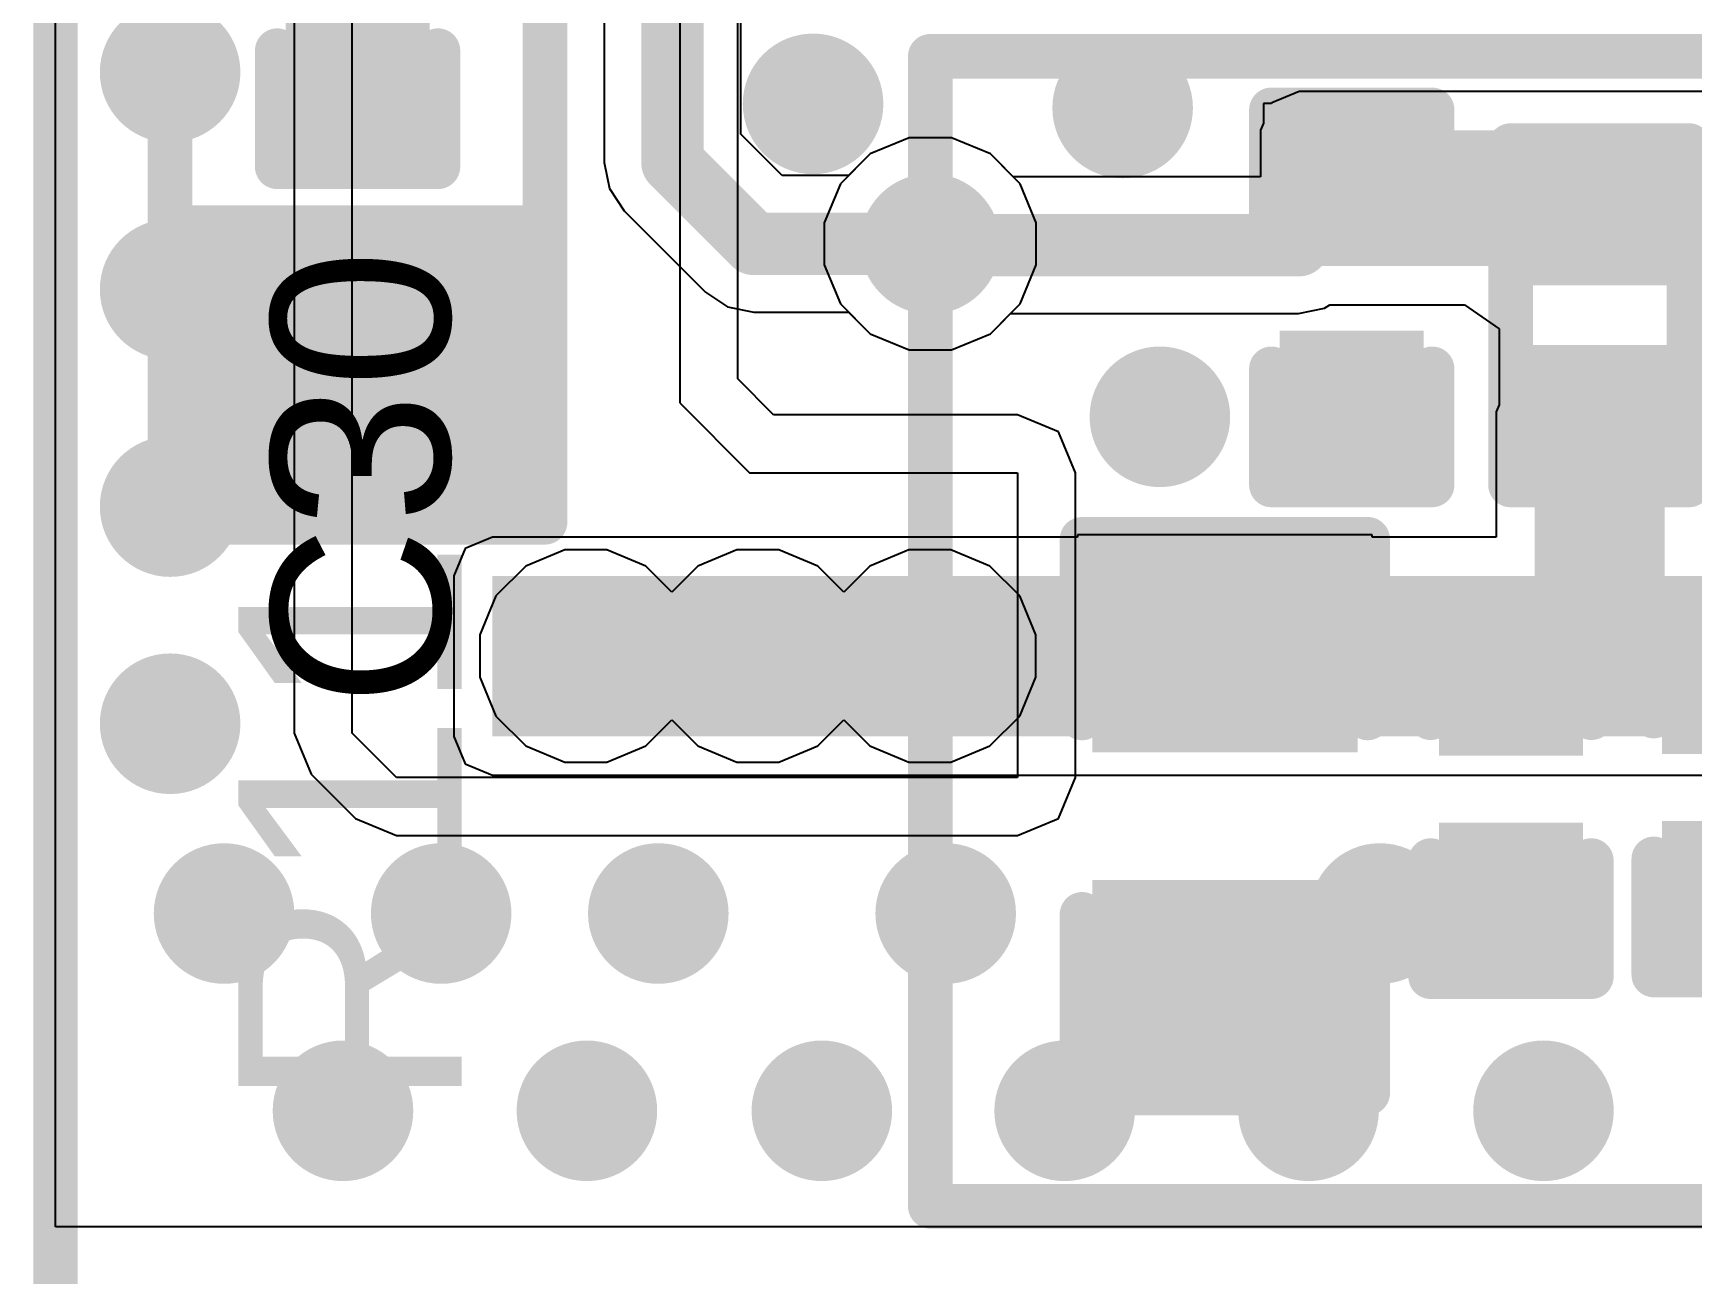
# Model space of a CAD drawing. Header units: millimetres. Extents: x -0.24 to 4.31, y -0.01 to 3.37.
# Drawn here: x -0.0025 to 0.1833, y 0.1957 to 0.3347 of the extents above; entities that cross this region are included whole.
import ezdxf

# ---------------------------------------------------------------- set-up
doc = ezdxf.new("R2010")
doc.units = ezdxf.units.MM
doc.header["$MEASUREMENT"] = 0
for name, color, linetype in [('BottomLayer', 5, 'Continuous'), ('BottomOverlay', 54, 'Continuous'), ('BottomPaste', 16, 'Continuous'), ('BottomSolder', 6, 'Continuous'), ('Mechanical2', 216, 'Continuous'), ('MidLayer1', 16, 'Continuous'), ('MidLayer2', 76, 'Continuous'), ('TopLayer', 1, 'Continuous'), ('TopOverlay', 2, 'Continuous'), ('TopPaste', 8, 'Continuous'), ('TopSolder', 216, 'Continuous'), ('ViaHoleLayer', 16, 'Continuous')]:
    doc.layers.add(name, color=color, linetype=linetype)
doc.styles.add('Arial', font='arial.ttf', dxfattribs={"height": 0.2})

# ---------------------------------------------------------------- blocks, each defined once
blk = doc.blocks.new('CAP_0201_B_4')
at = {"layer": 'BottomLayer'}
for points in [[(-0.0177165, 0.0059055), (-0.0059055, 0.0059055), (-0.0059055, -0.0059055), (-0.0177165, -0.0059055)], [(0.0059055, 0.0059055), (0.0177165, 0.0059055), (0.0177165, -0.0059055), (0.0059055, -0.0059055)]]:
    blk.add_hatch(color=5, dxfattribs=at).paths.add_polyline_path(points)
at = {"layer": 'BottomPaste'}
for points in [[(-0.0177165, 0.0059055), (-0.0059055, 0.0059055), (-0.0059055, -0.0059055), (-0.0177165, -0.0059055)], [(0.0059055, 0.0059055), (0.0177165, 0.0059055), (0.0177165, -0.0059055), (0.0059055, -0.0059055)]]:
    blk.add_hatch(color=16, dxfattribs=at).paths.add_polyline_path(points)
at = {"layer": 'BottomSolder'}
for points in [[(-0.0198819, 0.0080709), (-0.0037401, 0.0080709), (-0.0037401, -0.0080709), (-0.0198819, -0.0080709)], [(0.0037401, 0.0080709), (0.0198819, 0.0080709), (0.0198819, -0.0080709), (0.0037401, -0.0080709)]]:
    blk.add_hatch(color=6, dxfattribs=at).paths.add_polyline_path(points)
at = {"layer": 'BottomOverlay', "const_width": 0.005}
for points in [[(-0.021, 0.009), (-0.008, 0.009)], [(-0.021, 0.009), (-0.021, -0.009)], [(0.008, 0.009), (0.021, 0.009)], [(0.021, 0.009), (0.021, -0.009)], [(-0.021, -0.009), (-0.008, -0.009)], [(0.008, -0.009), (0.021, -0.009)]]:
    blk.add_lwpolyline(points, dxfattribs=at)
at = {"layer": 'BottomOverlay', "const_width": 0.0025}
for points in [[(-0.02225, 0.009, 1), (-0.01975, 0.009, 1)], [(-0.02225, 0.009, 1), (-0.01975, 0.009, 1)], [(-0.00925, 0.009, 1), (-0.00675, 0.009, 1)], [(0.00675, 0.009, 1), (0.00925, 0.009, 1)], [(0.01975, 0.009, 1), (0.02225, 0.009, 1)], [(0.01975, 0.009, 1), (0.02225, 0.009, 1)], [(-0.02225, -0.009, 1), (-0.01975, -0.009, 1)], [(-0.02225, -0.009, 1), (-0.01975, -0.009, 1)], [(-0.00925, -0.009, 1), (-0.00675, -0.009, 1)], [(0.00675, -0.009, 1), (0.00925, -0.009, 1)], [(0.01975, -0.009, 1), (0.02225, -0.009, 1)], [(0.01975, -0.009, 1), (0.02225, -0.009, 1)]]:
    blk.add_lwpolyline(points, format="xyb", close=True, dxfattribs=at)
blk = doc.blocks.new('CAP_0201_B_36')
at = {"layer": 'BottomLayer'}
for points in [[(-0.0177165, 0.0059055), (-0.0059055, 0.0059055), (-0.0059055, -0.0059055), (-0.0177165, -0.0059055)], [(0.0059055, 0.0059055), (0.0177165, 0.0059055), (0.0177165, -0.0059055), (0.0059055, -0.0059055)]]:
    blk.add_hatch(color=5, dxfattribs=at).paths.add_polyline_path(points)
at = {"layer": 'BottomPaste'}
for points in [[(-0.0177165, 0.0059055), (-0.0059055, 0.0059055), (-0.0059055, -0.0059055), (-0.0177165, -0.0059055)], [(0.0059055, 0.0059055), (0.0177165, 0.0059055), (0.0177165, -0.0059055), (0.0059055, -0.0059055)]]:
    blk.add_hatch(color=16, dxfattribs=at).paths.add_polyline_path(points)
at = {"layer": 'BottomSolder'}
for points in [[(-0.0198819, 0.0080709), (-0.0037401, 0.0080709), (-0.0037401, -0.0080709), (-0.0198819, -0.0080709)], [(0.0037401, 0.0080709), (0.0198819, 0.0080709), (0.0198819, -0.0080709), (0.0037401, -0.0080709)]]:
    blk.add_hatch(color=6, dxfattribs=at).paths.add_polyline_path(points)
at = {"layer": 'BottomOverlay', "const_width": 0.005}
for points in [[(-0.021, 0.009), (-0.008, 0.009)], [(-0.021, 0.009), (-0.021, -0.009)], [(0.008, 0.009), (0.021, 0.009)], [(0.021, 0.009), (0.021, -0.009)], [(-0.021, -0.009), (-0.008, -0.009)], [(0.008, -0.009), (0.021, -0.009)]]:
    blk.add_lwpolyline(points, dxfattribs=at)
at = {"layer": 'BottomOverlay', "const_width": 0.0025}
for points in [[(-0.02225, 0.009, 1), (-0.01975, 0.009, 1)], [(-0.02225, 0.009, 1), (-0.01975, 0.009, 1)], [(-0.00925, 0.009, 1), (-0.00675, 0.009, 1)], [(0.00675, 0.009, 1), (0.00925, 0.009, 1)], [(0.01975, 0.009, 1), (0.02225, 0.009, 1)], [(0.01975, 0.009, 1), (0.02225, 0.009, 1)], [(-0.02225, -0.009, 1), (-0.01975, -0.009, 1)], [(-0.02225, -0.009, 1), (-0.01975, -0.009, 1)], [(-0.00925, -0.009, 1), (-0.00675, -0.009, 1)], [(0.00675, -0.009, 1), (0.00925, -0.009, 1)], [(0.01975, -0.009, 1), (0.02225, -0.009, 1)], [(0.01975, -0.009, 1), (0.02225, -0.009, 1)]]:
    blk.add_lwpolyline(points, format="xyb", close=True, dxfattribs=at)
blk = doc.blocks.new('CAP_0201_B_38')
at = {"layer": 'BottomLayer'}
for points in [[(-0.0177165, 0.0059055), (-0.0059055, 0.0059055), (-0.0059055, -0.0059055), (-0.0177165, -0.0059055)], [(0.0059055, 0.0059055), (0.0177165, 0.0059055), (0.0177165, -0.0059055), (0.0059055, -0.0059055)]]:
    blk.add_hatch(color=5, dxfattribs=at).paths.add_polyline_path(points)
at = {"layer": 'BottomPaste'}
for points in [[(-0.0177165, 0.0059055), (-0.0059055, 0.0059055), (-0.0059055, -0.0059055), (-0.0177165, -0.0059055)], [(0.0059055, 0.0059055), (0.0177165, 0.0059055), (0.0177165, -0.0059055), (0.0059055, -0.0059055)]]:
    blk.add_hatch(color=16, dxfattribs=at).paths.add_polyline_path(points)
at = {"layer": 'BottomSolder'}
for points in [[(-0.0198819, 0.0080709), (-0.0037401, 0.0080709), (-0.0037401, -0.0080709), (-0.0198819, -0.0080709)], [(0.0037401, 0.0080709), (0.0198819, 0.0080709), (0.0198819, -0.0080709), (0.0037401, -0.0080709)]]:
    blk.add_hatch(color=6, dxfattribs=at).paths.add_polyline_path(points)
at = {"layer": 'BottomOverlay', "const_width": 0.005}
for points in [[(-0.021, 0.009), (-0.008, 0.009)], [(-0.021, 0.009), (-0.021, -0.009)], [(0.008, 0.009), (0.021, 0.009)], [(0.021, 0.009), (0.021, -0.009)], [(-0.021, -0.009), (-0.008, -0.009)], [(0.008, -0.009), (0.021, -0.009)]]:
    blk.add_lwpolyline(points, dxfattribs=at)
at = {"layer": 'BottomOverlay', "const_width": 0.0025}
for points in [[(-0.02225, 0.009, 1), (-0.01975, 0.009, 1)], [(-0.02225, 0.009, 1), (-0.01975, 0.009, 1)], [(-0.00925, 0.009, 1), (-0.00675, 0.009, 1)], [(0.00675, 0.009, 1), (0.00925, 0.009, 1)], [(0.01975, 0.009, 1), (0.02225, 0.009, 1)], [(0.01975, 0.009, 1), (0.02225, 0.009, 1)], [(-0.02225, -0.009, 1), (-0.01975, -0.009, 1)], [(-0.02225, -0.009, 1), (-0.01975, -0.009, 1)], [(-0.00925, -0.009, 1), (-0.00675, -0.009, 1)], [(0.00675, -0.009, 1), (0.00925, -0.009, 1)], [(0.01975, -0.009, 1), (0.02225, -0.009, 1)], [(0.01975, -0.009, 1), (0.02225, -0.009, 1)]]:
    blk.add_lwpolyline(points, format="xyb", close=True, dxfattribs=at)
blk = doc.blocks.new('R___0603_49')
at = {"layer": 'TopLayer'}
for points in [[(-0.0175, 0.0175), (-0.0175, -0.0175), (-0.0425, -0.0175), (-0.0425, 0.0175)], [(0.0425, 0.0175), (0.0425, -0.0175), (0.0175, -0.0175), (0.0175, 0.0175)]]:
    blk.add_hatch(color=1, dxfattribs=at).paths.add_polyline_path(points)
at = {"layer": 'TopPaste'}
for points in [[(-0.0175, 0.0175), (-0.0175, -0.0175), (-0.0425, -0.0175), (-0.0425, 0.0175)], [(0.0425, 0.0175), (0.0425, -0.0175), (0.0175, -0.0175), (0.0175, 0.0175)]]:
    blk.add_hatch(color=8, dxfattribs=at).paths.add_polyline_path(points)
at = {"layer": 'TopSolder'}
for points in [[(-0.0135, 0.0215), (-0.0135, -0.0215), (-0.0465, -0.0215), (-0.0465, 0.0215)], [(0.0465, 0.0215), (0.0465, -0.0215), (0.0135, -0.0215), (0.0135, 0.0215)]]:
    blk.add_hatch(color=216, dxfattribs=at).paths.add_polyline_path(points)
at = {"layer": 'TopOverlay', "const_width": 0.005}
for points in [[(-0.049, 0.021), (0.049, 0.021)], [(-0.049, 0.021), (-0.049, -0.021)], [(0.049, 0.021), (0.049, -0.021)], [(-0.049, -0.021), (0.049, -0.021)]]:
    blk.add_lwpolyline(points, dxfattribs=at)
at = {"layer": 'TopOverlay', "const_width": 0.0025}
for points in [[(-0.05025, 0.021, 1), (-0.04775, 0.021, 1)], [(-0.05025, 0.021, 1), (-0.04775, 0.021, 1)], [(0.04775, 0.021, 1), (0.05025, 0.021, 1)], [(0.04775, 0.021, 1), (0.05025, 0.021, 1)], [(-0.05025, -0.021, 1), (-0.04775, -0.021, 1)], [(-0.05025, -0.021, 1), (-0.04775, -0.021, 1)], [(0.04775, -0.021, 1), (0.05025, -0.021, 1)], [(0.04775, -0.021, 1), (0.05025, -0.021, 1)]]:
    blk.add_lwpolyline(points, format="xyb", close=True, dxfattribs=at)
blk = doc.blocks.new('R___0201_B_53')
at = {"layer": 'BottomLayer'}
for points in [[(-0.01614165, 0.00728345), (-0.00551175, 0.00728345), (-0.00551175, -0.00728345), (-0.01614165, -0.00728345)], [(0.00551185, 0.00728345), (0.01614175, 0.00728345), (0.01614175, -0.00728345), (0.00551185, -0.00728345)]]:
    blk.add_hatch(color=5, dxfattribs=at).paths.add_polyline_path(points)
at = {"layer": 'BottomPaste'}
for points in [[(-0.01614165, 0.00728345), (-0.00551175, 0.00728345), (-0.00551175, -0.00728345), (-0.01614165, -0.00728345)], [(0.00551185, 0.00728345), (0.01614175, 0.00728345), (0.01614175, -0.00728345), (0.00551185, -0.00728345)]]:
    blk.add_hatch(color=16, dxfattribs=at).paths.add_polyline_path(points)
at = {"layer": 'BottomSolder'}
for points in [[(-0.01830705, 0.00944885), (-0.00334635, 0.00944885), (-0.00334635, -0.00944885), (-0.01830705, -0.00944885)], [(0.00334645, 0.00944885), (0.01830715, 0.00944885), (0.01830715, -0.00944885), (0.00334645, -0.00944885)]]:
    blk.add_hatch(color=6, dxfattribs=at).paths.add_polyline_path(points)
at = {"layer": 'BottomOverlay', "const_width": 0.005}
for points in [[(-0.019, -0.01), (-0.019, 0.01)], [(0.019, 0.01), (-0.019, 0.01)], [(0.019, -0.01), (0.019, 0.01)], [(0.019, -0.01), (-0.019, -0.01)]]:
    blk.add_lwpolyline(points, dxfattribs=at)
at = {"layer": 'BottomOverlay', "const_width": 0.0025}
for points in [[(-0.02025, 0.01, 1), (-0.01775, 0.01, 1)], [(-0.02025, 0.01, 1), (-0.01775, 0.01, 1)], [(0.01775, 0.01, 1), (0.02025, 0.01, 1)], [(0.01775, 0.01, 1), (0.02025, 0.01, 1)], [(-0.02025, -0.01, 1), (-0.01775, -0.01, 1)], [(-0.02025, -0.01, 1), (-0.01775, -0.01, 1)], [(0.01775, -0.01, 1), (0.02025, -0.01, 1)], [(0.01775, -0.01, 1), (0.02025, -0.01, 1)]]:
    blk.add_lwpolyline(points, format="xyb", close=True, dxfattribs=at)
blk = doc.blocks.new('CAP_0201_B_71')
at = {"layer": 'BottomLayer'}
for points in [[(-0.0177165, 0.0059055), (-0.0059055, 0.0059055), (-0.0059055, -0.0059055), (-0.0177165, -0.0059055)], [(0.0059055, 0.0059055), (0.0177165, 0.0059055), (0.0177165, -0.0059055), (0.0059055, -0.0059055)]]:
    blk.add_hatch(color=5, dxfattribs=at).paths.add_polyline_path(points)
at = {"layer": 'BottomPaste'}
for points in [[(-0.0177165, 0.0059055), (-0.0059055, 0.0059055), (-0.0059055, -0.0059055), (-0.0177165, -0.0059055)], [(0.0059055, 0.0059055), (0.0177165, 0.0059055), (0.0177165, -0.0059055), (0.0059055, -0.0059055)]]:
    blk.add_hatch(color=16, dxfattribs=at).paths.add_polyline_path(points)
at = {"layer": 'BottomSolder'}
for points in [[(-0.0198819, 0.0080709), (-0.0037401, 0.0080709), (-0.0037401, -0.0080709), (-0.0198819, -0.0080709)], [(0.0037401, 0.0080709), (0.0198819, 0.0080709), (0.0198819, -0.0080709), (0.0037401, -0.0080709)]]:
    blk.add_hatch(color=6, dxfattribs=at).paths.add_polyline_path(points)
at = {"layer": 'BottomOverlay', "const_width": 0.005}
for points in [[(-0.021, 0.009), (-0.008, 0.009)], [(-0.021, 0.009), (-0.021, -0.009)], [(0.008, 0.009), (0.021, 0.009)], [(0.021, 0.009), (0.021, -0.009)], [(-0.021, -0.009), (-0.008, -0.009)], [(0.008, -0.009), (0.021, -0.009)]]:
    blk.add_lwpolyline(points, dxfattribs=at)
at = {"layer": 'BottomOverlay', "const_width": 0.0025}
for points in [[(-0.02225, 0.009, 1), (-0.01975, 0.009, 1)], [(-0.02225, 0.009, 1), (-0.01975, 0.009, 1)], [(-0.00925, 0.009, 1), (-0.00675, 0.009, 1)], [(0.00675, 0.009, 1), (0.00925, 0.009, 1)], [(0.01975, 0.009, 1), (0.02225, 0.009, 1)], [(0.01975, 0.009, 1), (0.02225, 0.009, 1)], [(-0.02225, -0.009, 1), (-0.01975, -0.009, 1)], [(-0.02225, -0.009, 1), (-0.01975, -0.009, 1)], [(-0.00925, -0.009, 1), (-0.00675, -0.009, 1)], [(0.00675, -0.009, 1), (0.00925, -0.009, 1)], [(0.01975, -0.009, 1), (0.02225, -0.009, 1)], [(0.01975, -0.009, 1), (0.02225, -0.009, 1)]]:
    blk.add_lwpolyline(points, format="xyb", close=True, dxfattribs=at)
blk = doc.blocks.new('C___0402_B_72')
at = {"layer": 'BottomLayer'}
for points in [[(-0.009500000000000001, 0.0125), (-0.009499999999999998, -0.0125), (-0.0275, -0.0125), (-0.0275, 0.0125)], [(0.0275, 0.0125), (0.0275, -0.0125), (0.009500000000000001, -0.0125), (0.009499999999999998, 0.0125)]]:
    blk.add_hatch(color=5, dxfattribs=at).paths.add_polyline_path(points)
at = {"layer": 'BottomPaste'}
for points in [[(-0.009500000000000001, 0.0125), (-0.009499999999999998, -0.0125), (-0.0275, -0.0125), (-0.0275, 0.0125)], [(0.0275, 0.0125), (0.0275, -0.0125), (0.009500000000000001, -0.0125), (0.009499999999999998, 0.0125)]]:
    blk.add_hatch(color=16, dxfattribs=at).paths.add_polyline_path(points)
at = {"layer": 'BottomSolder'}
for points in [[(-0.007137800000000001, 0.0148622), (-0.007137799999999999, -0.0148622), (-0.0298622, -0.0148622), (-0.0298622, 0.0148622)], [(0.0298622, 0.0148622), (0.0298622, -0.0148622), (0.007137800000000001, -0.0148622), (0.007137799999999999, 0.0148622)]]:
    blk.add_hatch(color=6, dxfattribs=at).paths.add_polyline_path(points)
at = {"layer": 'BottomOverlay', "const_width": 0.005}
for points in [[(-0.031, 0.016), (-0.031, -0.016)], [(-0.031, 0.016), (-0.011, 0.016)], [(0.011, 0.016), (0.031, 0.016)], [(0.031, 0.016), (0.031, -0.016)], [(-0.031, -0.016), (-0.011, -0.016)], [(0.011, -0.016), (0.031, -0.016)]]:
    blk.add_lwpolyline(points, dxfattribs=at)
at = {"layer": 'BottomOverlay', "const_width": 0.0025}
for points in [[(-0.03225, 0.016, 1), (-0.02975, 0.016, 1)], [(-0.03225, 0.016, 1), (-0.02975, 0.016, 1)], [(-0.01225, 0.016, 1), (-0.00975, 0.016, 1)], [(0.00975, 0.016, 1), (0.01225, 0.016, 1)], [(0.02975, 0.016, 1), (0.03225, 0.016, 1)], [(0.02975, 0.016, 1), (0.03225, 0.016, 1)], [(-0.03225, -0.016, 1), (-0.02975, -0.016, 1)], [(-0.03225, -0.016, 1), (-0.02975, -0.016, 1)], [(-0.01225, -0.016, 1), (-0.00975, -0.016, 1)], [(0.00975, -0.016, 1), (0.01225, -0.016, 1)], [(0.02975, -0.016, 1), (0.03225, -0.016, 1)], [(0.02975, -0.016, 1), (0.03225, -0.016, 1)]]:
    blk.add_lwpolyline(points, format="xyb", close=True, dxfattribs=at)

msp = doc.modelspace()

# ---------------------------------------------------------------- hatches: boundary and pattern name
at = {"layer": 'BottomLayer'}
h = msp.add_hatch(color=5, dxfattribs=at)
edge = h.paths.add_edge_path()
edge.add_arc((0.0128419, 0.3303119), 0.007874, 0, 360)
h = msp.add_hatch(color=5, dxfattribs=at)
edge = h.paths.add_edge_path()
edge.add_arc((0.0848688, 0.3267692), 0.007874, 0, 360)
h = msp.add_hatch(color=5, dxfattribs=at)
edge = h.paths.add_edge_path()
edge.add_arc((0.1195456, 0.3263164), 0.007874, 0, 360)
for points in [[(0.1393081, 0.3086062), (0.1846131, 0.3086062), (0.1846131, 0.323811), (0.1393081, 0.323811)], [(0.1657165, 0.270929), (0.1802835, 0.270929), (0.1802835, 0.2922676), (0.1657165, 0.2922676)], [(0.0489498, 0.255929), (0.2170946, 0.255929), (0.2170946, 0.2739054), (0.0489498, 0.2739054)]]:
    msp.add_hatch(color=5, dxfattribs=at).paths.add_polyline_path(points)
h = msp.add_hatch(color=5, dxfattribs=at)
edge = h.paths.add_edge_path()
edge.add_arc((0.098, 0.3110945), 0.007874, 0, 360)
h = msp.add_hatch(color=5, dxfattribs=at)
edge = h.paths.add_edge_path()
edge.add_arc((0.0128419, 0.3059902), 0.007874, 0, 360)
h = msp.add_hatch(color=5, dxfattribs=at)
edge = h.paths.add_edge_path()
edge.add_arc((0.1237175, 0.291721), 0.007874, 0, 360)
h = msp.add_hatch(color=5, dxfattribs=at)
edge = h.paths.add_edge_path()
edge.add_arc((0.0128419, 0.2816685), 0.007874, 0, 360)
h = msp.add_hatch(color=5, dxfattribs=at)
edge = h.paths.add_edge_path()
edge.add_arc((0.059408, 0.2649356), 0.007874, 0, 360)
h = msp.add_hatch(color=5, dxfattribs=at)
edge = h.paths.add_edge_path()
edge.add_arc((0.0786809, 0.2649356), 0.007874, 0, 360)
h = msp.add_hatch(color=5, dxfattribs=at)
edge = h.paths.add_edge_path()
edge.add_arc((0.0979538, 0.2649356), 0.007874, 0, 360)
h = msp.add_hatch(color=5, dxfattribs=at)
edge = h.paths.add_edge_path()
edge.add_arc((0.0128419, 0.2573468), 0.007874, 0, 360)
h = msp.add_hatch(color=5, dxfattribs=at)
edge = h.paths.add_edge_path()
edge.add_arc((0.0188847, 0.2360945), 0.007874, 0, 360)
h = msp.add_hatch(color=5, dxfattribs=at)
edge = h.paths.add_edge_path()
edge.add_arc((0.0432064, 0.2360945), 0.007874, 0, 360)
h = msp.add_hatch(color=5, dxfattribs=at)
edge = h.paths.add_edge_path()
edge.add_arc((0.0675281, 0.2360945), 0.007874, 0, 360)
h = msp.add_hatch(color=5, dxfattribs=at)
edge = h.paths.add_edge_path()
edge.add_arc((0.0997262, 0.2360945), 0.007874, 0, 360)
h = msp.add_hatch(color=5, dxfattribs=at)
edge = h.paths.add_edge_path()
edge.add_arc((0.1483696, 0.2360945), 0.007874, 0, 360)
h = msp.add_hatch(color=5, dxfattribs=at)
edge = h.paths.add_edge_path()
edge.add_arc((0.0322064, 0.214), 0.007874, 0, 360)
h = msp.add_hatch(color=5, dxfattribs=at)
edge = h.paths.add_edge_path()
edge.add_arc((0.0595281, 0.214), 0.007874, 0, 360)
h = msp.add_hatch(color=5, dxfattribs=at)
edge = h.paths.add_edge_path()
edge.add_arc((0.0858498, 0.214), 0.007874, 0, 360)
h = msp.add_hatch(color=5, dxfattribs=at)
edge = h.paths.add_edge_path()
edge.add_arc((0.1130479, 0.214), 0.007874, 0, 360)
h = msp.add_hatch(color=5, dxfattribs=at)
edge = h.paths.add_edge_path()
edge.add_arc((0.1403696, 0.214), 0.007874, 0, 360)
h = msp.add_hatch(color=5, dxfattribs=at)
edge = h.paths.add_edge_path()
edge.add_arc((0.1666913, 0.214), 0.007874, 0, 360)
at = {"layer": 'MidLayer1'}
h = msp.add_hatch(color=16, dxfattribs=at)
edge = h.paths.add_edge_path()
edge.add_arc((0.0128419, 0.3303119), 0.007874, 0, 360)
h = msp.add_hatch(color=16, dxfattribs=at)
edge = h.paths.add_edge_path()
edge.add_arc((0.0848688, 0.3267692), 0.007874, 0, 360)
h = msp.add_hatch(color=16, dxfattribs=at)
edge = h.paths.add_edge_path()
edge.add_arc((0.1195456, 0.3263164), 0.007874, 0, 360)
h = msp.add_hatch(color=16, dxfattribs=at)
edge = h.paths.add_edge_path()
edge.add_arc((0.098, 0.3110945), 0.007874, 0, 360)
h = msp.add_hatch(color=16, dxfattribs=at)
edge = h.paths.add_edge_path()
edge.add_arc((0.0128419, 0.3059902), 0.007874, 0, 360)
h = msp.add_hatch(color=16, dxfattribs=at)
edge = h.paths.add_edge_path()
edge.add_arc((0.1237175, 0.291721), 0.007874, 0, 360)
h = msp.add_hatch(color=16, dxfattribs=at)
edge = h.paths.add_edge_path()
edge.add_arc((0.0128419, 0.2816685), 0.007874, 0, 360)
h = msp.add_hatch(color=16, dxfattribs=at)
edge = h.paths.add_edge_path()
edge.add_arc((0.059408, 0.2649356), 0.007874, 0, 360)
h = msp.add_hatch(color=16, dxfattribs=at)
edge = h.paths.add_edge_path()
edge.add_arc((0.0786809, 0.2649356), 0.007874, 0, 360)
h = msp.add_hatch(color=16, dxfattribs=at)
edge = h.paths.add_edge_path()
edge.add_arc((0.0979538, 0.2649356), 0.007874, 0, 360)
h = msp.add_hatch(color=16, dxfattribs=at)
edge = h.paths.add_edge_path()
edge.add_arc((0.0128419, 0.2573468), 0.007874, 0, 360)
h = msp.add_hatch(color=16, dxfattribs=at)
edge = h.paths.add_edge_path()
edge.add_arc((0.0188847, 0.2360945), 0.007874, 0, 360)
h = msp.add_hatch(color=16, dxfattribs=at)
edge = h.paths.add_edge_path()
edge.add_arc((0.0432064, 0.2360945), 0.007874, 0, 360)
h = msp.add_hatch(color=16, dxfattribs=at)
edge = h.paths.add_edge_path()
edge.add_arc((0.0675281, 0.2360945), 0.007874, 0, 360)
h = msp.add_hatch(color=16, dxfattribs=at)
edge = h.paths.add_edge_path()
edge.add_arc((0.0997262, 0.2360945), 0.007874, 0, 360)
h = msp.add_hatch(color=16, dxfattribs=at)
edge = h.paths.add_edge_path()
edge.add_arc((0.1483696, 0.2360945), 0.007874, 0, 360)
h = msp.add_hatch(color=16, dxfattribs=at)
edge = h.paths.add_edge_path()
edge.add_arc((0.0322064, 0.214), 0.007874, 0, 360)
h = msp.add_hatch(color=16, dxfattribs=at)
edge = h.paths.add_edge_path()
edge.add_arc((0.0595281, 0.214), 0.007874, 0, 360)
h = msp.add_hatch(color=16, dxfattribs=at)
edge = h.paths.add_edge_path()
edge.add_arc((0.0858498, 0.214), 0.007874, 0, 360)
h = msp.add_hatch(color=16, dxfattribs=at)
edge = h.paths.add_edge_path()
edge.add_arc((0.1130479, 0.214), 0.007874, 0, 360)
h = msp.add_hatch(color=16, dxfattribs=at)
edge = h.paths.add_edge_path()
edge.add_arc((0.1403696, 0.214), 0.007874, 0, 360)
h = msp.add_hatch(color=16, dxfattribs=at)
edge = h.paths.add_edge_path()
edge.add_arc((0.1666913, 0.214), 0.007874, 0, 360)
at = {"layer": 'MidLayer2'}
h = msp.add_hatch(color=76, dxfattribs=at)
edge = h.paths.add_edge_path()
edge.add_arc((0.0128419, 0.3303119), 0.007874, 0, 360)
h = msp.add_hatch(color=76, dxfattribs=at)
edge = h.paths.add_edge_path()
edge.add_arc((0.0848688, 0.3267692), 0.007874, 0, 360)
h = msp.add_hatch(color=76, dxfattribs=at)
edge = h.paths.add_edge_path()
edge.add_arc((0.1195456, 0.3263164), 0.007874, 0, 360)
h = msp.add_hatch(color=76, dxfattribs=at)
edge = h.paths.add_edge_path()
edge.add_arc((0.098, 0.3110945), 0.007874, 0, 360)
h = msp.add_hatch(color=76, dxfattribs=at)
edge = h.paths.add_edge_path()
edge.add_arc((0.0128419, 0.3059902), 0.007874, 0, 360)
h = msp.add_hatch(color=76, dxfattribs=at)
edge = h.paths.add_edge_path()
edge.add_arc((0.1237175, 0.291721), 0.007874, 0, 360)
h = msp.add_hatch(color=76, dxfattribs=at)
edge = h.paths.add_edge_path()
edge.add_arc((0.0128419, 0.2816685), 0.007874, 0, 360)
h = msp.add_hatch(color=76, dxfattribs=at)
edge = h.paths.add_edge_path()
edge.add_arc((0.059408, 0.2649356), 0.007874, 0, 360)
h = msp.add_hatch(color=76, dxfattribs=at)
edge = h.paths.add_edge_path()
edge.add_arc((0.0786809, 0.2649356), 0.007874, 0, 360)
h = msp.add_hatch(color=76, dxfattribs=at)
edge = h.paths.add_edge_path()
edge.add_arc((0.0979538, 0.2649356), 0.007874, 0, 360)
h = msp.add_hatch(color=76, dxfattribs=at)
edge = h.paths.add_edge_path()
edge.add_arc((0.0128419, 0.2573468), 0.007874, 0, 360)
h = msp.add_hatch(color=76, dxfattribs=at)
edge = h.paths.add_edge_path()
edge.add_arc((0.0188847, 0.2360945), 0.007874, 0, 360)
h = msp.add_hatch(color=76, dxfattribs=at)
edge = h.paths.add_edge_path()
edge.add_arc((0.0432064, 0.2360945), 0.007874, 0, 360)
h = msp.add_hatch(color=76, dxfattribs=at)
edge = h.paths.add_edge_path()
edge.add_arc((0.0675281, 0.2360945), 0.007874, 0, 360)
h = msp.add_hatch(color=76, dxfattribs=at)
edge = h.paths.add_edge_path()
edge.add_arc((0.0997262, 0.2360945), 0.007874, 0, 360)
h = msp.add_hatch(color=76, dxfattribs=at)
edge = h.paths.add_edge_path()
edge.add_arc((0.1483696, 0.2360945), 0.007874, 0, 360)
h = msp.add_hatch(color=76, dxfattribs=at)
edge = h.paths.add_edge_path()
edge.add_arc((0.0322064, 0.214), 0.007874, 0, 360)
h = msp.add_hatch(color=76, dxfattribs=at)
edge = h.paths.add_edge_path()
edge.add_arc((0.0595281, 0.214), 0.007874, 0, 360)
h = msp.add_hatch(color=76, dxfattribs=at)
edge = h.paths.add_edge_path()
edge.add_arc((0.0858498, 0.214), 0.007874, 0, 360)
h = msp.add_hatch(color=76, dxfattribs=at)
edge = h.paths.add_edge_path()
edge.add_arc((0.1130479, 0.214), 0.007874, 0, 360)
h = msp.add_hatch(color=76, dxfattribs=at)
edge = h.paths.add_edge_path()
edge.add_arc((0.1403696, 0.214), 0.007874, 0, 360)
h = msp.add_hatch(color=76, dxfattribs=at)
edge = h.paths.add_edge_path()
edge.add_arc((0.1666913, 0.214), 0.007874, 0, 360)
at = {"layer": 'TopLayer'}
h = msp.add_hatch(color=1, dxfattribs=at)
edge = h.paths.add_edge_path()
edge.add_arc((0.0128419, 0.3303119), 0.007874, 0, 360)
h = msp.add_hatch(color=1, dxfattribs=at)
edge = h.paths.add_edge_path()
edge.add_arc((0.0848688, 0.3267692), 0.007874, 0, 360)
h = msp.add_hatch(color=1, dxfattribs=at)
edge = h.paths.add_edge_path()
edge.add_arc((0.1195456, 0.3263164), 0.007874, 0, 360)
h = msp.add_hatch(color=1, dxfattribs=at)
edge = h.paths.add_edge_path()
edge.add_arc((0.098, 0.3110945), 0.007874, 0, 360)
h = msp.add_hatch(color=1, dxfattribs=at)
edge = h.paths.add_edge_path()
edge.add_arc((0.0128419, 0.3059902), 0.007874, 0, 360)
h = msp.add_hatch(color=1, dxfattribs=at)
edge = h.paths.add_edge_path()
edge.add_arc((0.1237175, 0.291721), 0.007874, 0, 360)
h = msp.add_hatch(color=1, dxfattribs=at)
edge = h.paths.add_edge_path()
edge.add_arc((0.0128419, 0.2816685), 0.007874, 0, 360)
h = msp.add_hatch(color=1, dxfattribs=at)
edge = h.paths.add_edge_path()
edge.add_arc((0.059408, 0.2649356), 0.007874, 0, 360)
h = msp.add_hatch(color=1, dxfattribs=at)
edge = h.paths.add_edge_path()
edge.add_arc((0.0786809, 0.2649356), 0.007874, 0, 360)
h = msp.add_hatch(color=1, dxfattribs=at)
edge = h.paths.add_edge_path()
edge.add_arc((0.0979538, 0.2649356), 0.007874, 0, 360)
h = msp.add_hatch(color=1, dxfattribs=at)
edge = h.paths.add_edge_path()
edge.add_arc((0.0128419, 0.2573468), 0.007874, 0, 360)
h = msp.add_hatch(color=1, dxfattribs=at)
edge = h.paths.add_edge_path()
edge.add_arc((0.0188847, 0.2360945), 0.007874, 0, 360)
h = msp.add_hatch(color=1, dxfattribs=at)
edge = h.paths.add_edge_path()
edge.add_arc((0.0432064, 0.2360945), 0.007874, 0, 360)
h = msp.add_hatch(color=1, dxfattribs=at)
edge = h.paths.add_edge_path()
edge.add_arc((0.0675281, 0.2360945), 0.007874, 0, 360)
h = msp.add_hatch(color=1, dxfattribs=at)
edge = h.paths.add_edge_path()
edge.add_arc((0.0997262, 0.2360945), 0.007874, 0, 360)
h = msp.add_hatch(color=1, dxfattribs=at)
edge = h.paths.add_edge_path()
edge.add_arc((0.1483696, 0.2360945), 0.007874, 0, 360)
h = msp.add_hatch(color=1, dxfattribs=at)
edge = h.paths.add_edge_path()
edge.add_arc((0.0322064, 0.214), 0.007874, 0, 360)
h = msp.add_hatch(color=1, dxfattribs=at)
edge = h.paths.add_edge_path()
edge.add_arc((0.0595281, 0.214), 0.007874, 0, 360)
h = msp.add_hatch(color=1, dxfattribs=at)
edge = h.paths.add_edge_path()
edge.add_arc((0.0858498, 0.214), 0.007874, 0, 360)
h = msp.add_hatch(color=1, dxfattribs=at)
edge = h.paths.add_edge_path()
edge.add_arc((0.1130479, 0.214), 0.007874, 0, 360)
h = msp.add_hatch(color=1, dxfattribs=at)
edge = h.paths.add_edge_path()
edge.add_arc((0.1403696, 0.214), 0.007874, 0, 360)
h = msp.add_hatch(color=1, dxfattribs=at)
edge = h.paths.add_edge_path()
edge.add_arc((0.1666913, 0.214), 0.007874, 0, 360)
at = {"layer": 'ViaHoleLayer'}
h = msp.add_hatch(color=16, dxfattribs=at)
edge = h.paths.add_edge_path()
edge.add_arc((0.0128419, 0.3303119), 0.003937, 0, 360)
h = msp.add_hatch(color=16, dxfattribs=at)
edge = h.paths.add_edge_path()
edge.add_arc((0.0848688, 0.3267692), 0.003937, 0, 360)
h = msp.add_hatch(color=16, dxfattribs=at)
edge = h.paths.add_edge_path()
edge.add_arc((0.1195456, 0.3263164), 0.003937, 0, 360)
h = msp.add_hatch(color=16, dxfattribs=at)
edge = h.paths.add_edge_path()
edge.add_arc((0.098, 0.3110945), 0.003937, 0, 360)
h = msp.add_hatch(color=16, dxfattribs=at)
edge = h.paths.add_edge_path()
edge.add_arc((0.0128419, 0.3059902), 0.003937, 0, 360)
h = msp.add_hatch(color=16, dxfattribs=at)
edge = h.paths.add_edge_path()
edge.add_arc((0.1237175, 0.291721), 0.003937, 0, 360)
h = msp.add_hatch(color=16, dxfattribs=at)
edge = h.paths.add_edge_path()
edge.add_arc((0.0128419, 0.2816685), 0.003937, 0, 360)
h = msp.add_hatch(color=16, dxfattribs=at)
edge = h.paths.add_edge_path()
edge.add_arc((0.059408, 0.2649356), 0.003937, 0, 360)
h = msp.add_hatch(color=16, dxfattribs=at)
edge = h.paths.add_edge_path()
edge.add_arc((0.0786809, 0.2649356), 0.003937, 0, 360)
h = msp.add_hatch(color=16, dxfattribs=at)
edge = h.paths.add_edge_path()
edge.add_arc((0.0979538, 0.2649356), 0.003937, 0, 360)
h = msp.add_hatch(color=16, dxfattribs=at)
edge = h.paths.add_edge_path()
edge.add_arc((0.0128419, 0.2573468), 0.003937, 0, 360)
h = msp.add_hatch(color=16, dxfattribs=at)
edge = h.paths.add_edge_path()
edge.add_arc((0.0188847, 0.2360945), 0.003937, 0, 360)
h = msp.add_hatch(color=16, dxfattribs=at)
edge = h.paths.add_edge_path()
edge.add_arc((0.0432064, 0.2360945), 0.003937, 0, 360)
h = msp.add_hatch(color=16, dxfattribs=at)
edge = h.paths.add_edge_path()
edge.add_arc((0.0675281, 0.2360945), 0.003937, 0, 360)
h = msp.add_hatch(color=16, dxfattribs=at)
edge = h.paths.add_edge_path()
edge.add_arc((0.0997262, 0.2360945), 0.003937, 0, 360)
h = msp.add_hatch(color=16, dxfattribs=at)
edge = h.paths.add_edge_path()
edge.add_arc((0.1483696, 0.2360945), 0.003937, 0, 360)
h = msp.add_hatch(color=16, dxfattribs=at)
edge = h.paths.add_edge_path()
edge.add_arc((0.0322064, 0.214), 0.003937, 0, 360)
h = msp.add_hatch(color=16, dxfattribs=at)
edge = h.paths.add_edge_path()
edge.add_arc((0.0595281, 0.214), 0.003937, 0, 360)
h = msp.add_hatch(color=16, dxfattribs=at)
edge = h.paths.add_edge_path()
edge.add_arc((0.0858498, 0.214), 0.003937, 0, 360)
h = msp.add_hatch(color=16, dxfattribs=at)
edge = h.paths.add_edge_path()
edge.add_arc((0.1130479, 0.214), 0.003937, 0, 360)
h = msp.add_hatch(color=16, dxfattribs=at)
edge = h.paths.add_edge_path()
edge.add_arc((0.1403696, 0.214), 0.003937, 0, 360)
h = msp.add_hatch(color=16, dxfattribs=at)
edge = h.paths.add_edge_path()
edge.add_arc((0.1666913, 0.214), 0.003937, 0, 360)

# ---------------------------------------------------------------- linework, layer by layer
at = {"layer": 'BottomLayer'}
for p, q in [((5e-07, 0.201), (5e-07, 0.8962796)), ((0.1393081, 0.3281406), (0.1362466, 0.3268725)), ((0.1846131, 0.3281406), (0.1393081, 0.3281406)), ((0.1362211, 0.326811), (0.1353081, 0.326811)), ((0.1353081, 0.326811), (0.1353081, 0.3246067)), ((0.1362466, 0.3268725), (0.1362211, 0.326811)), ((0.1353081, 0.3246067), (0.1349785, 0.323811)), ((0.1349785, 0.323811), (0.1349785, 0.3185893)), ((0.0956381, 0.3229685), (0.0912739, 0.3211608)), ((0.1003619, 0.3229685), (0.0956381, 0.3229685)), ((0.1047261, 0.3211608), (0.1003619, 0.3229685)), ((0.0912739, 0.3211608), (0.0879337, 0.3178206)), ((0.1072976, 0.3185893), (0.1047261, 0.3211608)), ((0.0879337, 0.3178206), (0.086126, 0.3134564)), ((0.1349785, 0.3185893), (0.1072976, 0.3185893)), ((0.086126, 0.3134564), (0.086126, 0.3087326)), ((0.086126, 0.3087326), (0.0879337, 0.3043684)), ((0.0879337, 0.3043684), (0.0912739, 0.3010282)), ((0.1047261, 0.3010282), (0.1069934, 0.3032955)), ((0.1069934, 0.3032955), (0.1392505, 0.3032955)), ((0.1392505, 0.3032955), (0.1421769, 0.3038776)), ((0.1421769, 0.3038776), (0.1427741, 0.3042766)), ((0.1427741, 0.3042766), (0.1578324, 0.3042766)), ((0.1578324, 0.3042766), (0.1617165, 0.3015825)), ((0.0912739, 0.3010282), (0.0956381, 0.2992205)), ((0.1003619, 0.2992205), (0.1047261, 0.3010282)), ((0.1617165, 0.3015825), (0.1617166, 0.2992765)), ((0.0956381, 0.2992205), (0.1003619, 0.2992205)), ((0.1617166, 0.2992765), (0.1617166, 0.2930637)), ((0.1617166, 0.2930637), (0.1613869, 0.2922677)), ((0.1613869, 0.2922677), (0.1613869, 0.2782351)), ((0.0458883, 0.276967), (0.0446202, 0.2739055)), ((0.0489498, 0.2782351), (0.0458883, 0.276967)), ((0.1145, 0.2782351), (0.0489498, 0.2782351)), ((0.1475, 0.2785), (0.1145, 0.2785)), ((0.1145, 0.2785), (0.1145, 0.2782351)), ((0.1475, 0.2782351), (0.1475, 0.2785)), ((0.1613869, 0.2782351), (0.1475, 0.2782351)), ((0.0446202, 0.2739055), (0.0446202, 0.255929)), ((0.0446202, 0.255929), (0.0458883, 0.2528675)), ((0.0458883, 0.2528675), (0.0489498, 0.2515994)), ((0.0489498, 0.2515994), (0.2170946, 0.2515994)), ((0.2920978, 0.201), (5e-07, 0.201))]:
    msp.add_line(p, q, dxfattribs=at)
at = {"layer": 'BottomLayer', "const_width": 0.007}
for points in [[(0.1445167, 0.3138148), (0.1445167, 0.3162086)], [(0.1445167, 0.3162086), (0.1619606, 0.3162086)], [(0.173, 0.3139212), (0.1748229, 0.3157441)], [(0.1748308, 0.3157362), (0.1749045, 0.3156625)], [(0.1749045, 0.3156625), (0.1884297, 0.3156625)], [(0.1428081, 0.3121062), (0.1445167, 0.3138148)], [(0.098, 0.3110945), (0.0981521, 0.3109424)], [(0.0981521, 0.3109424), (0.1392505, 0.3109424)], [(0.1392505, 0.3109424), (0.1404143, 0.3121062)], [(0.1404143, 0.3121062), (0.1428081, 0.3121062)]]:
    msp.add_lwpolyline(points, dxfattribs=at)
at = {"layer": 'BottomLayer', "const_width": 0.0035}
for points in [[(0.1427667, 0.3162086, 1), (0.1462667, 0.3162086, 1)], [(0.1427667, 0.3162086, 1), (0.1462667, 0.3162086, 1)], [(0.1602106, 0.3162086, 1), (0.1637106, 0.3162086, 1)], [(0.1730729, 0.3157441, 1), (0.1765729, 0.3157441, 1)], [(0.1730808, 0.3157362, 1), (0.1765808, 0.3157362, 1)], [(0.1731545, 0.3156625, 1), (0.1766545, 0.3156625, 1)], [(0.1731545, 0.3156625, 1), (0.1766545, 0.3156625, 1)], [(0.1427667, 0.3138148, 1), (0.1462667, 0.3138148, 1)], [(0.1427667, 0.3138148, 1), (0.1462667, 0.3138148, 1)], [(0.17125, 0.3139212, 1), (0.17475, 0.3139212, 1)], [(0.09625, 0.3110945, 1), (0.09975, 0.3110945, 1)], [(0.0964021, 0.3109424, 1), (0.0999021, 0.3109424, 1)], [(0.0964021, 0.3109424, 1), (0.0999021, 0.3109424, 1)], [(0.1375005, 0.3109424, 1), (0.1410005, 0.3109424, 1)], [(0.1375005, 0.3109424, 1), (0.1410005, 0.3109424, 1)], [(0.1386643, 0.3121062, 1), (0.1421643, 0.3121062, 1)], [(0.1386643, 0.3121062, 1), (0.1421643, 0.3121062, 1)], [(0.1410581, 0.3121062, 1), (0.1445581, 0.3121062, 1)], [(0.1410581, 0.3121062, 1), (0.1445581, 0.3121062, 1)]]:
    msp.add_lwpolyline(points, format="xyb", close=True, dxfattribs=at)
at = {"layer": 'BottomOverlay', "const_width": 0.005}
for points in [[(0.098, 0.3320945), (0.34178, 0.3320945)], [(0.098, 0.203305), (0.098, 0.3320945)], [(0.098, 0.203305), (0.34178, 0.203305)]]:
    msp.add_lwpolyline(points, dxfattribs=at)
at = {"layer": 'BottomOverlay', "const_width": 0.0025}
for points in [[(0.09675, 0.3320945, 1), (0.09925, 0.3320945, 1)], [(0.09675, 0.3320945, 1), (0.09925, 0.3320945, 1)], [(0.09675, 0.203305, 1), (0.09925, 0.203305, 1)], [(0.09675, 0.203305, 1), (0.09925, 0.203305, 1)]]:
    msp.add_lwpolyline(points, format="xyb", close=True, dxfattribs=at)
at = {"layer": 'Mechanical2', "const_width": 0.005}
msp.add_lwpolyline([(5e-07, -0.0039764), (5e-07, 1.3739764)], dxfattribs=at)
at = {"layer": 'MidLayer1'}
for p, q in [((5e-07, 0.201), (5e-07, 1.0462225)), ((0.0267344, 0.3592796), (0.0267344, 0.25631)), ((0.0332288, 0.25631), (0.0332288, 0.3592796)), ((0.0699448, 0.3406349), (0.0699448, 0.2932691)), ((0.0764392, 0.2959594), (0.0764392, 0.3379449)), ((0.0956381, 0.3229685), (0.0912739, 0.3211608)), ((0.1003619, 0.3229685), (0.0956381, 0.3229685)), ((0.1047261, 0.3211608), (0.1003619, 0.3229685)), ((0.0912739, 0.3211608), (0.0879337, 0.3178206)), ((0.1080663, 0.3178206), (0.1047261, 0.3211608)), ((0.0879337, 0.3178206), (0.086126, 0.3134564)), ((0.109874, 0.3134564), (0.1080663, 0.3178206)), ((0.086126, 0.3134564), (0.086126, 0.3087326)), ((0.109874, 0.3087326), (0.109874, 0.3134564)), ((0.086126, 0.3087326), (0.0879337, 0.3043684)), ((0.1080663, 0.3043684), (0.109874, 0.3087326)), ((0.0879337, 0.3043684), (0.0912739, 0.3010282)), ((0.1047261, 0.3010282), (0.1080663, 0.3043684)), ((0.0912739, 0.3010282), (0.0956381, 0.2992205)), ((0.1003619, 0.2992205), (0.1047261, 0.3010282)), ((0.0956381, 0.2992205), (0.1003619, 0.2992205)), ((0.0804396, 0.2919595), (0.0764392, 0.2959594)), ((0.0699448, 0.2932691), (0.0777497, 0.2854651)), ((0.1077591, 0.2919595), (0.0804396, 0.2919595)), ((0.1123513, 0.2900573), (0.1077591, 0.2919595)), ((0.1142535, 0.2854651), (0.1123513, 0.2900573)), ((0.0777497, 0.2854651), (0.1077591, 0.2854651)), ((0.1077591, 0.2854651), (0.1077592, 0.2513408)), ((0.1142536, 0.2513408), (0.1142535, 0.2854651)), ((0.0267344, 0.25631), (0.0286365, 0.2517178)), ((0.0381981, 0.2513407), (0.0332288, 0.25631)), ((0.0286365, 0.2517178), (0.0336059, 0.2467485)), ((0.1077592, 0.2513408), (0.0381981, 0.2513407)), ((0.1123514, 0.2467486), (0.1142536, 0.2513408)), ((0.0336059, 0.2467485), (0.0381981, 0.2448463)), ((0.1077592, 0.2448464), (0.1123514, 0.2467486)), ((0.0381981, 0.2448463), (0.1077592, 0.2448464)), ((1.1905836, 0.201), (5e-07, 0.201))]:
    msp.add_line(p, q, dxfattribs=at)
at = {"layer": 'MidLayer2'}
for p, q in [((5e-07, 0.201), (5e-07, 1.0459428)), ((0.0956381, 0.3229685), (0.0912739, 0.3211608)), ((0.1003619, 0.3229685), (0.0956381, 0.3229685)), ((0.1047261, 0.3211608), (0.1003619, 0.3229685)), ((0.0912739, 0.3211608), (0.0879337, 0.3178206)), ((0.1080663, 0.3178206), (0.1047261, 0.3211608)), ((0.0879337, 0.3178206), (0.086126, 0.3134564)), ((0.109874, 0.3134564), (0.1080663, 0.3178206)), ((0.086126, 0.3134564), (0.086126, 0.3087326)), ((0.109874, 0.3087326), (0.109874, 0.3134564)), ((0.086126, 0.3087326), (0.0879337, 0.3043684)), ((0.1080663, 0.3043684), (0.109874, 0.3087326)), ((0.0879337, 0.3043684), (0.0912739, 0.3010282)), ((0.1047261, 0.3010282), (0.1080663, 0.3043684)), ((0.0912739, 0.3010282), (0.0956381, 0.2992205)), ((0.1003619, 0.2992205), (0.1047261, 0.3010282)), ((0.0956381, 0.2992205), (0.1003619, 0.2992205)), ((0.0526819, 0.2750019), (0.0493417, 0.2716617)), ((0.0570461, 0.2768096), (0.0526819, 0.2750019)), ((0.0617699, 0.2768096), (0.0570461, 0.2768096)), ((0.0661341, 0.2750019), (0.0617699, 0.2768096)), ((0.0690444, 0.2720916), (0.0661341, 0.2750019)), ((0.0719548, 0.2750019), (0.0690444, 0.2720916)), ((0.076319, 0.2768096), (0.0719548, 0.2750019)), ((0.0810428, 0.2768096), (0.076319, 0.2768096)), ((0.085407, 0.2750019), (0.0810428, 0.2768096)), ((0.0883174, 0.2720916), (0.085407, 0.2750019)), ((0.0912277, 0.2750019), (0.0883174, 0.2720916)), ((0.0955919, 0.2768096), (0.0912277, 0.2750019)), ((0.1003157, 0.2768096), (0.0955919, 0.2768096)), ((0.1046799, 0.2750019), (0.1003157, 0.2768096)), ((0.1080201, 0.2716617), (0.1046799, 0.2750019)), ((0.0493417, 0.2716617), (0.047534, 0.2672975)), ((0.1098278, 0.2672975), (0.1080201, 0.2716617)), ((0.047534, 0.2672975), (0.047534, 0.2625737)), ((0.1098278, 0.2625737), (0.1098278, 0.2672975)), ((0.047534, 0.2625737), (0.0493417, 0.2582095)), ((0.1080201, 0.2582095), (0.1098278, 0.2625737)), ((0.0493417, 0.2582095), (0.0526819, 0.2548693)), ((0.0661341, 0.2548693), (0.0690444, 0.2577796)), ((0.0690444, 0.2577796), (0.0719548, 0.2548693)), ((0.085407, 0.2548693), (0.0883174, 0.2577796)), ((0.0883174, 0.2577796), (0.0912277, 0.2548693)), ((0.1046799, 0.2548693), (0.1080201, 0.2582095)), ((0.0526819, 0.2548693), (0.0570461, 0.2530616)), ((0.0617699, 0.2530616), (0.0661341, 0.2548693)), ((0.0719548, 0.2548693), (0.076319, 0.2530616)), ((0.0810428, 0.2530616), (0.085407, 0.2548693)), ((0.0912277, 0.2548693), (0.0955919, 0.2530616)), ((0.1003157, 0.2530616), (0.1046799, 0.2548693)), ((0.0570461, 0.2530616), (0.0617699, 0.2530616)), ((0.076319, 0.2530616), (0.0810428, 0.2530616)), ((0.0955919, 0.2530616), (0.1003157, 0.2530616)), ((1.1908632, 0.201), (5e-07, 0.201))]:
    msp.add_line(p, q, dxfattribs=at)
at = {"layer": 'TopLayer'}
for p, q in [((5e-07, 0.201), (5e-07, 0.8962797)), ((0.0614729, 0.6006796), (0.0614729, 0.3201997)), ((0.0767667, 0.3233672), (0.0767667, 0.5975121)), ((0.0813925, 0.3187414), (0.0767667, 0.3233672)), ((0.0956381, 0.3229685), (0.0912739, 0.3211608)), ((0.1003619, 0.3229685), (0.0956381, 0.3229685)), ((0.1047261, 0.3211608), (0.1003619, 0.3229685)), ((0.0614729, 0.3201997), (0.062055, 0.3172733)), ((0.0912739, 0.3211608), (0.0888545, 0.3187414)), ((0.1080663, 0.3178206), (0.1047261, 0.3211608)), ((0.0888545, 0.3187414), (0.0813925, 0.3187414)), ((0.109874, 0.3134564), (0.1080663, 0.3178206)), ((0.062055, 0.3172733), (0.0637126, 0.3147925)), ((0.0637126, 0.3147925), (0.0728178, 0.3056873)), ((0.109874, 0.3087326), (0.109874, 0.3134564)), ((0.1080663, 0.3043684), (0.109874, 0.3087326)), ((0.0728178, 0.3056873), (0.0752986, 0.3040297)), ((0.0752986, 0.3040297), (0.078225, 0.3034476)), ((0.078225, 0.3034476), (0.0888545, 0.3034476)), ((0.0888545, 0.3034476), (0.0912739, 0.3010282)), ((0.1047261, 0.3010282), (0.1080663, 0.3043684)), ((0.0912739, 0.3010282), (0.0956381, 0.2992205)), ((0.1003619, 0.2992205), (0.1047261, 0.3010282)), ((0.0956381, 0.2992205), (0.1003619, 0.2992205)), ((0.0526819, 0.2750019), (0.0493417, 0.2716617)), ((0.0570461, 0.2768096), (0.0526819, 0.2750019)), ((0.0617699, 0.2768096), (0.0570461, 0.2768096)), ((0.0661341, 0.2750019), (0.0617699, 0.2768096)), ((0.0690444, 0.2720916), (0.0661341, 0.2750019)), ((0.0719548, 0.2750019), (0.0690444, 0.2720916)), ((0.076319, 0.2768096), (0.0719548, 0.2750019)), ((0.0810428, 0.2768096), (0.076319, 0.2768096)), ((0.085407, 0.2750019), (0.0810428, 0.2768096)), ((0.0883174, 0.2720916), (0.085407, 0.2750019)), ((0.0912277, 0.2750019), (0.0883174, 0.2720916)), ((0.0955919, 0.2768096), (0.0912277, 0.2750019)), ((0.1003157, 0.2768096), (0.0955919, 0.2768096)), ((0.1046799, 0.2750019), (0.1003157, 0.2768096)), ((0.1080201, 0.2716617), (0.1046799, 0.2750019)), ((0.0493417, 0.2716617), (0.047534, 0.2672975)), ((0.1098278, 0.2672975), (0.1080201, 0.2716617)), ((0.047534, 0.2672975), (0.047534, 0.2625737)), ((0.1098278, 0.2625737), (0.1098278, 0.2672975)), ((0.047534, 0.2625737), (0.0493417, 0.2582095)), ((0.1080201, 0.2582095), (0.1098278, 0.2625737)), ((0.0493417, 0.2582095), (0.0526819, 0.2548693)), ((0.0661341, 0.2548693), (0.0690444, 0.2577796)), ((0.0690444, 0.2577796), (0.0719548, 0.2548693)), ((0.085407, 0.2548693), (0.0883174, 0.2577796)), ((0.0883174, 0.2577796), (0.0912277, 0.2548693)), ((0.1046799, 0.2548693), (0.1080201, 0.2582095)), ((0.0526819, 0.2548693), (0.0570461, 0.2530616)), ((0.0617699, 0.2530616), (0.0661341, 0.2548693)), ((0.0719548, 0.2548693), (0.076319, 0.2530616)), ((0.0810428, 0.2530616), (0.085407, 0.2548693)), ((0.0912277, 0.2548693), (0.0955919, 0.2530616)), ((0.1003157, 0.2530616), (0.1046799, 0.2548693)), ((0.0570461, 0.2530616), (0.0617699, 0.2530616)), ((0.076319, 0.2530616), (0.0810428, 0.2530616)), ((0.0955919, 0.2530616), (0.1003157, 0.2530616)), ((1.1908632, 0.201), (5e-07, 0.201))]:
    msp.add_line(p, q, dxfattribs=at)
at = {"layer": 'TopLayer', "const_width": 0.007}
for points in [[(0.0691198, 0.3201997), (0.0691198, 0.6006796)], [(0.0691198, 0.3201997), (0.078225, 0.3110945)], [(0.078225, 0.3110945), (0.098, 0.3110945)]]:
    msp.add_lwpolyline(points, dxfattribs=at)
at = {"layer": 'TopLayer', "const_width": 0.0035}
for points in [[(0.0673698, 0.3201997, 1), (0.0708698, 0.3201997, 1)], [(0.0673698, 0.3201997, 1), (0.0708698, 0.3201997, 1)], [(0.076475, 0.3110945, 1), (0.079975, 0.3110945, 1)], [(0.076475, 0.3110945, 1), (0.079975, 0.3110945, 1)], [(0.09625, 0.3110945, 1), (0.09975, 0.3110945, 1)]]:
    msp.add_lwpolyline(points, format="xyb", close=True, dxfattribs=at)

# ---------------------------------------------------------------- block references
for name, p, rotation in [('R___0603_49', (0.0338419, 0.3289139), 90), ('CAP_0201_B_4', (0.0338419, 0.3407249), 90), ('CAP_0201_B_36', (0.1452136, 0.3050945), 90), ('R___0201_B_53', (0.173, 0.3030945), 270), ('C___0402_B_72', (0.131, 0.247), 90), ('CAP_0201_B_38', (0.1630483, 0.2500235), 90), ('CAP_0201_B_71', (0.1880483, 0.2502125), 90)]:
    msp.add_blockref(name, p, dxfattribs=dict(rotation=rotation))

# ---------------------------------------------------------------- texts
at = {"layer": 'BottomOverlay', "style": 'Arial', "text_generation_flag": 2}
msp.add_text('C30', height=0.02, rotation=270, dxfattribs=at).set_placement((0.0241485, 0.2592548))
at = {"layer": 'TopOverlay', "style": 'Arial'}
msp.add_text('R11', height=0.025, rotation=90, dxfattribs=at).set_placement((0.0454959, 0.2139255))

doc.saveas('drawing.dxf')
